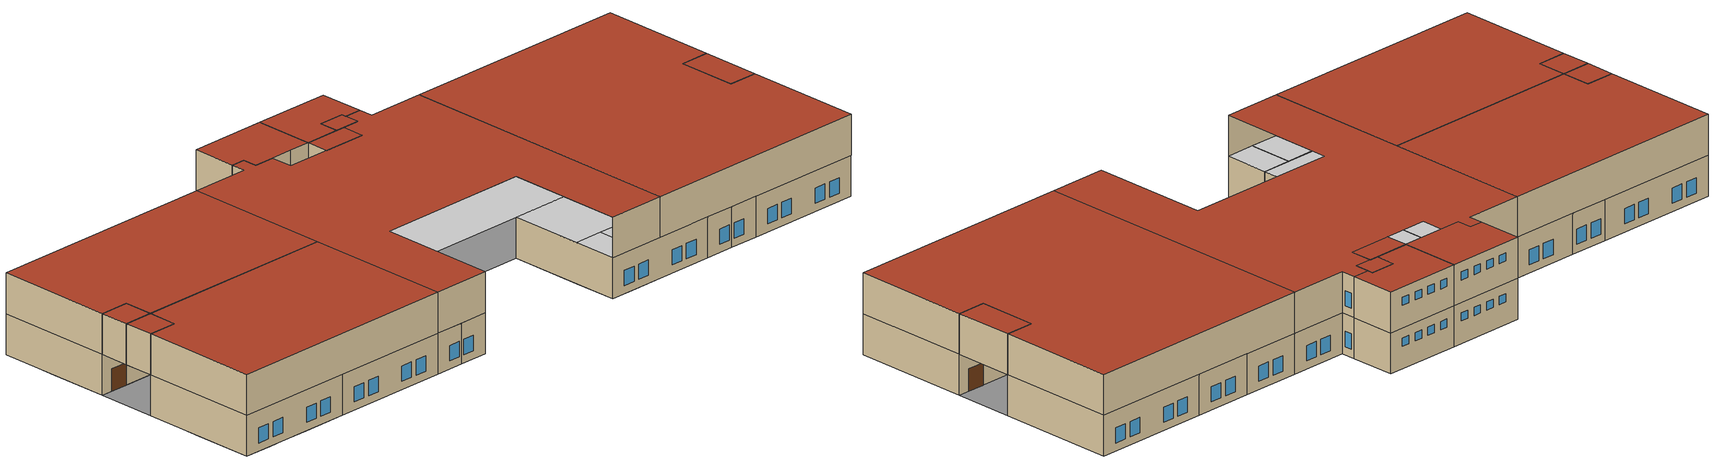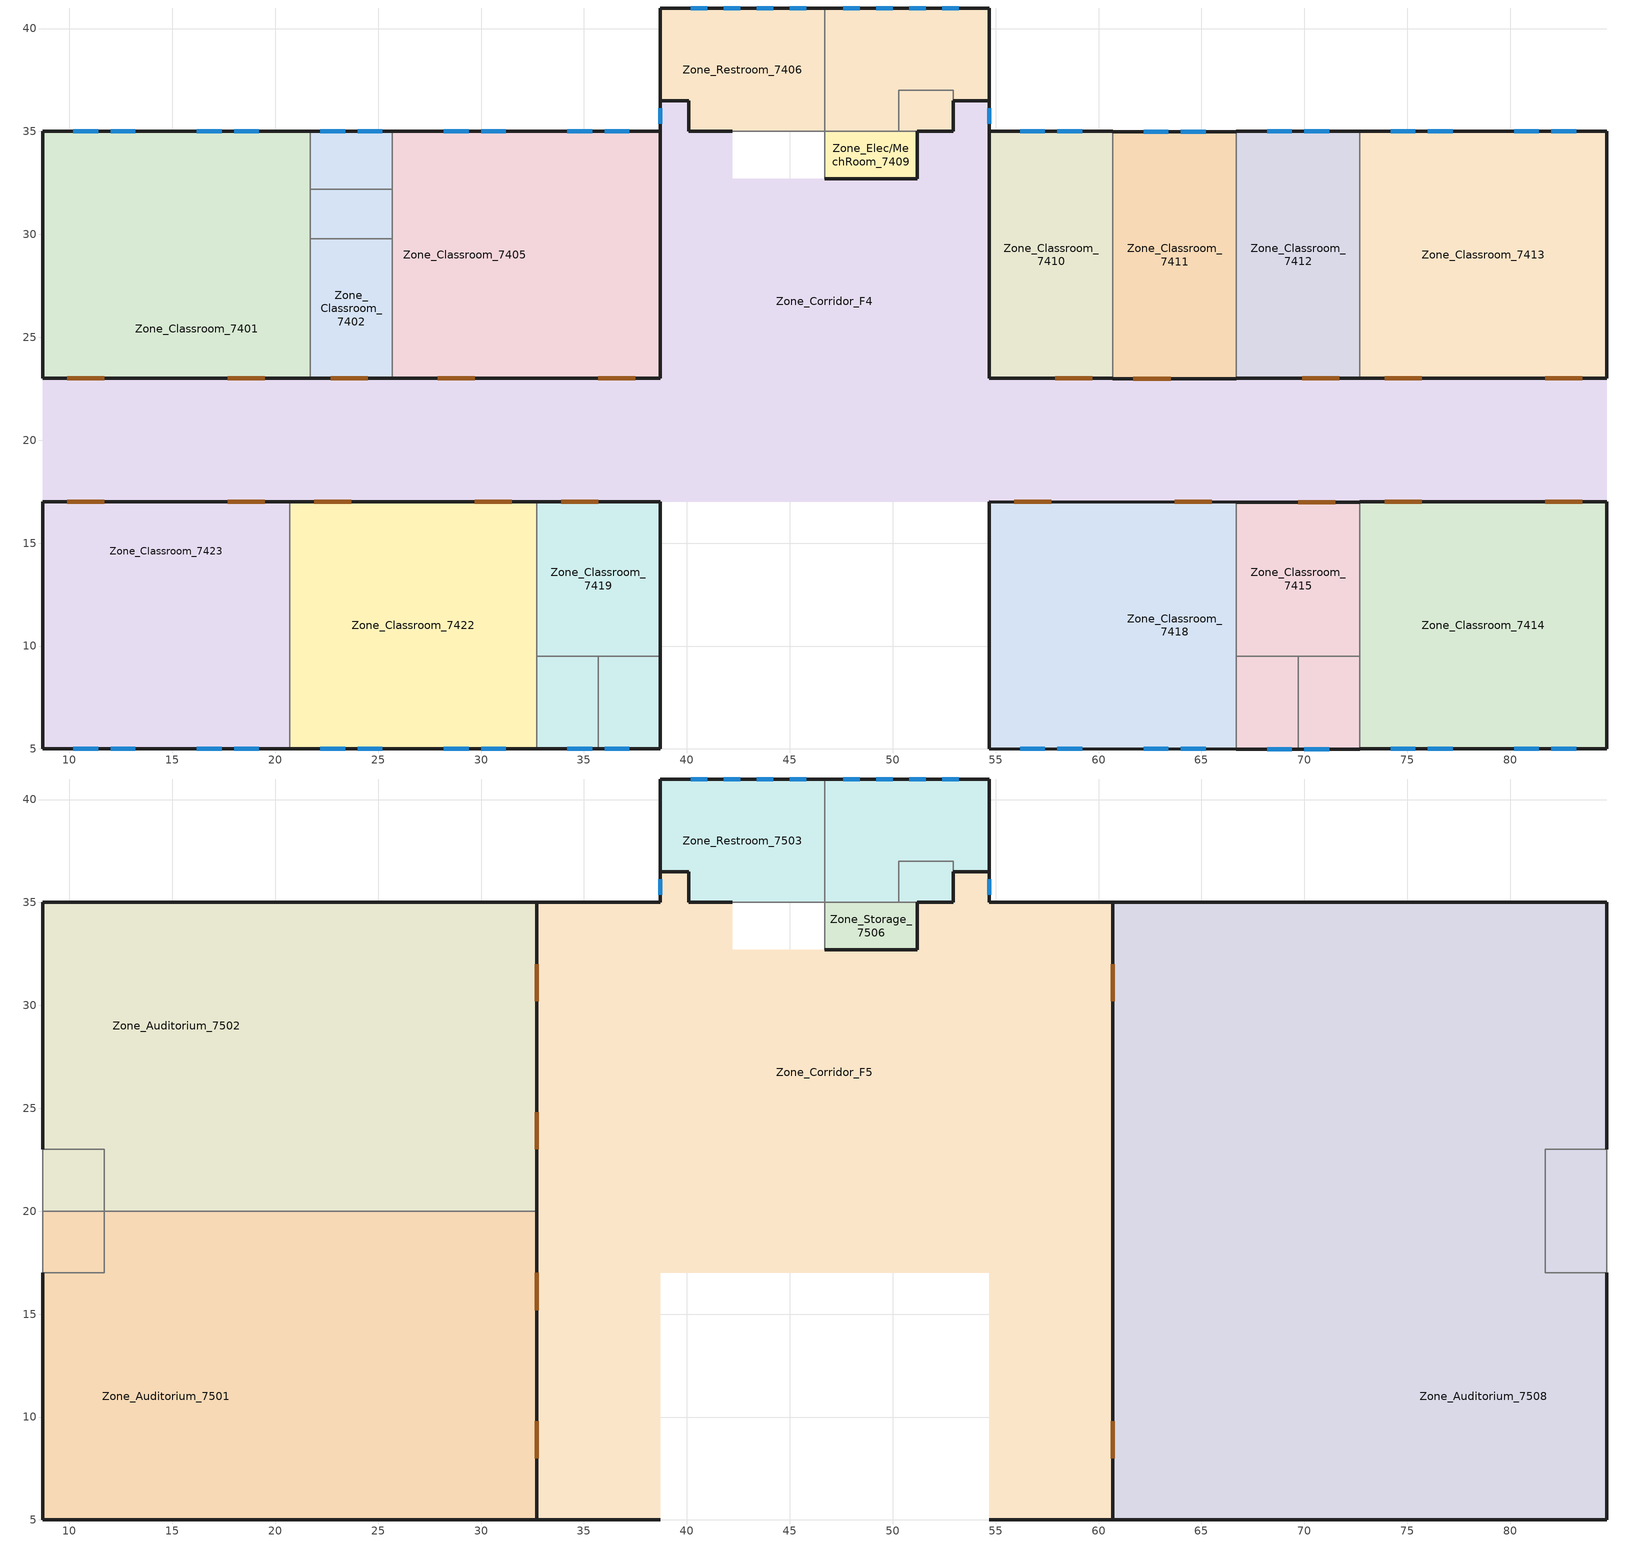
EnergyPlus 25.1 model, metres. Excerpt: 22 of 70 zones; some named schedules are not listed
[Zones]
Zone_Restroom_7406
 floor to Zone_Restroom_7304 (Interior Floor): 46.7,41 46.7,35 40.1,35 40.1,36.5 38.7,36.5 38.7,41 z12.8; 54.7,41 54.7,36.5 52.95,36.5 52.95,37 50.3,37 50.3,35 46.7,35 46.7,41 z12.8; 52.95,37 52.95,35 50.3,35 50.3,37 z12.8
 wall outside (ASHRAE 189.1-2009 ExtWall SteelFrame ClimateZone 1-3): 51.2,35 52.95,35 52.95,36.5 54.7,36.5 54.7,41 46.7,41 38.7,41 38.7,36.5 40.1,36.5 40.1,35 42.2,35 z12.8:16.8
 wall to Zone_Restroom_7406 (Interior Wall): 46.7,35 46.7,41 46.7,35 / 50.3,37 52.95,37 52.95,36.5 52.95,37 50.3,37 50.3,35 50.3,37 z12.8:16.8
 wall to Zone_Elevator_L (Interior Wall): 42.2,35 44.45,35 z12.8:16.8
 wall to Zone_Elevator_R (Interior Wall): 44.45,35 46.7,35 z12.8:16.8
 wall to Zone_Elec/MechRoom_7409 (Interior Wall): 46.7,35 50.3,35 51.2,35 z12.8:16.8
 window (ASHRAE 189.1-2009 ExtWindow ClimateZone 3): 45.8,41 45,41 / 44.2,41 43.4,41 / 42.6,41 41.8,41 / 41,41 40.2,41 / 48.4,41 47.6,41 / 50,41 49.2,41 / 51.6,41 50.8,41 / 53.2,41 52.4,41 z15:15.8
Zone_Classroom_7401
 floor to Zone_Office_7301 (Interior Floor): 11.7,35 11.7,32 8.7,32 8.7,35 z12.8; 20.7,35 20.7,32 17.7,32 17.7,35 z12.8; 17.7,35 17.7,26 20.7,26 20.7,23 11.7,23 11.7,35 13.2,35 13.2,26 16.2,26 16.2,35 z12.8; 11.7,32 11.7,29 8.7,29 8.7,32 z12.8; 11.7,29 11.7,26 8.7,26 8.7,29 z12.8; 11.7,26 11.7,23 8.7,23 8.7,26 z12.8; 20.7,29 20.7,26 17.7,26 17.7,29 z12.8; 20.7,32 20.7,29 17.7,29 17.7,32 z12.8; 13.2,29 16.2,29 16.2,26 13.2,26 z12.8; 16.2,35 16.2,32 13.2,32 13.2,35 z12.8; 13.2,32 16.2,32 16.2,29 13.2,29 z12.8
 floor to Zone_Classroom_7302 (Interior Floor): 21.7,35 21.7,23 20.7,23 20.7,35 z12.8
 wall outside (ASHRAE 189.1-2009 ExtWall SteelFrame ClimateZone 1-3): 21.7,35 8.7,35 8.7,23 21.7,23 z12.8:16.8
 wall to Zone_Classroom_7402 (Interior Wall): 21.7,23 21.7,29.8 21.7,32.2 21.7,35 z12.8:16.8
 window (ASHRAE 189.1-2009 ExtWindow ClimateZone 3): 19.2,35 18,35 / 11.4,35 10.2,35 / 13.2,35 12,35 / 17.4,35 16.2,35 z13.6:15.1
 door (Exterior Door): 9.9,23 11.7,23 / 17.7,23 19.5,23 z12.8:15
Zone_Classroom_7402
 floor to Zone_Classroom_7302 (Interior Floor): 25.7,29.8 25.7,23 21.7,23 21.7,29.8 z12.8; 25.7,32.2 25.7,29.8 21.7,29.8 21.7,32.2 z12.8; 25.7,35 25.7,32.2 21.7,32.2 21.7,35 z12.8
 wall outside (ASHRAE 189.1-2009 ExtWall SteelFrame ClimateZone 1-3): 21.7,23 25.7,23 / 25.7,35 21.7,35 z12.8:16.8
 wall to Zone_Classroom_7405 (Interior Wall): 25.7,23 25.7,29.8 25.7,32.2 25.7,35 z12.8:16.8
 wall to Zone_Classroom_7402 (Interior Wall): 25.7,29.8 21.7,29.8 25.7,29.8 / 25.7,32.2 21.7,32.2 25.7,32.2 z12.8:16.8
 window (ASHRAE 189.1-2009 ExtWindow ClimateZone 3): 25.2,35 24,35 / 23.4,35 22.2,35 z13.6:15.1
 door (Exterior Door): 22.7,23 24.5,23 z12.8:15
Zone_Classroom_7405
 floor to Zone_Classroom_7303 (Interior Floor): 38.7,35 38.7,23 32.7,23 32.7,35 z12.8
 floor to Zone_Classroom_7302 (Interior Floor): 32.7,35 32.7,23 25.7,23 25.7,35 z12.8
 wall outside (ASHRAE 189.1-2009 ExtWall SteelFrame ClimateZone 1-3): 25.7,23 38.7,23 38.7,29.8 38.7,32.2 38.7,35 25.7,35 z12.8:16.8
 window (ASHRAE 189.1-2009 ExtWindow ClimateZone 3): 29.4,35 28.2,35 / 31.2,35 30,35 / 35.4,35 34.2,35 / 37.2,35 36,35 z13.6:15.1
 door (Exterior Door): 27.9,23 29.7,23 / 35.7,23 37.5,23 z12.8:15
Zone_Classroom_7423
 floor to Zone_Office_7316 (Interior Floor): 11.7,5 11.7,17 17.7,17 17.7,5 16.2,5 16.2,14 13.2,14 13.2,5 z12.8; 17.7,14 17.7,17 20.7,17 20.7,14 z12.8; 8.7,14 8.7,17 11.7,17 11.7,14 z12.8; 8.7,8 8.7,11 11.7,11 11.7,8 z12.8; 8.7,5 8.7,8 11.7,8 11.7,5 z12.8; 8.7,11 8.7,14 11.7,14 11.7,11 z12.8; 17.7,8 17.7,11 20.7,11 20.7,8 z12.8; 17.7,11 17.7,14 20.7,14 20.7,11 z12.8; 17.7,5 17.7,8 20.7,8 20.7,5 z12.8; 13.2,11 13.2,14 16.2,14 16.2,11 z12.8; 13.2,5 13.2,8 16.2,8 16.2,5 z12.8; 13.2,8 13.2,11 16.2,11 16.2,8 z12.8
 wall outside (ASHRAE 189.1-2009 ExtWall SteelFrame ClimateZone 1-3): 20.7,17 8.7,17 8.7,5 20.7,5 z12.8:16.8
 wall to Zone_Classroom_7422 (Interior Wall): 20.7,5 20.7,17 z12.8:16.8
 window (ASHRAE 189.1-2009 ExtWindow ClimateZone 3): 10.2,5 11.4,5 / 12,5 13.2,5 / 18,5 19.2,5 / 16.2,5 17.4,5 z13.6:15.1
 door (Exterior Door): 11.7,17 9.9,17 / 19.5,17 17.7,17 z12.8:15
Zone_Classroom_7422
 floor to Zone_Classroom_7315 (Interior Floor): 20.7,5 20.7,17 32.7,17 32.7,5 z12.8
 wall outside (ASHRAE 189.1-2009 ExtWall SteelFrame ClimateZone 1-3): 20.7,5 32.7,5 / 32.7,17 20.7,17 z12.8:16.8
 wall to Zone_Classroom_7419 (Interior Wall): 32.7,5 32.7,9.5 32.7,17 z12.8:16.8
 window (ASHRAE 189.1-2009 ExtWindow ClimateZone 3): 22.2,5 23.4,5 / 24,5 25.2,5 / 30,5 31.2,5 / 28.2,5 29.4,5 z13.6:15.1
 door (Exterior Door): 23.7,17 21.9,17 / 31.5,17 29.7,17 z12.8:15
Zone_Classroom_7419
 floor to Zone_Classroom_7314 (Interior Floor): 38.7,17 38.7,9.5 32.7,9.5 32.7,17 z12.8; 38.7,9.5 38.7,5 35.7,5 35.7,9.5 z12.8; 35.7,9.5 35.7,5 32.7,5 32.7,9.5 z12.8
 wall outside (ASHRAE 189.1-2009 ExtWall SteelFrame ClimateZone 1-3): 32.7,5 35.7,5 38.7,5 38.7,9.5 38.7,17 32.7,17 z12.8:16.8
 wall to Zone_Classroom_7419 (Interior Wall): 35.7,9.5 38.7,9.5 35.7,9.5 35.7,5 35.7,9.5 32.7,9.5 35.7,9.5 z12.8:16.8
 window (ASHRAE 189.1-2009 ExtWindow ClimateZone 3): 36,5 37.2,5 / 34.2,5 35.4,5 z13.6:15.1
 door (Exterior Door): 35.7,17 33.9,17 z12.8:15
Zone_Classroom_7410
 floor to Zone_Classroom_7308 (Interior Floor): 60.7,35 60.7,23 54.7,23 54.7,35 z12.8
 wall outside (ASHRAE 189.1-2009 ExtWall SteelFrame ClimateZone 1-3): 60.7,35 54.7,35 54.7,23 60.7,23 z12.8:16.8
 wall to Zone_Classroom_7411 (Interior Wall): 60.7,23 60.7,35 z12.8:16.8
 window (ASHRAE 189.1-2009 ExtWindow ClimateZone 3): 59.2,35 58,35 / 57.4,35 56.2,35 z13.6:15.1
 door (Exterior Door): 57.9,23 59.7,23 z12.8:15
Zone_Classroom_7411
 floor to Zone_Classroom_7309 (Interior Floor): 66.7,35 66.7,23 60.7,23 60.7,35 z12.8
 wall outside (ASHRAE 189.1-2009 ExtWall SteelFrame ClimateZone 1-3): 66.7,35 60.7,35 / 60.7,23 66.7,23 z12.8:16.8
 wall to Zone_Classroom_7412 (Interior Wall): 66.7,23 66.7,35 z12.8:16.8
 window (ASHRAE 189.1-2009 ExtWindow ClimateZone 3): 63.4,35 62.2,35 / 65.2,35 64,35 z13.6:15.1
 door (Exterior Door): 61.7,23 63.5,23 z12.8:15
Zone_Classroom_7412
 floor to Zone_Classroom_7309 (Interior Floor): 72.7,35 72.7,23 66.7,23 66.7,35 z12.8
 wall outside (ASHRAE 189.1-2009 ExtWall SteelFrame ClimateZone 1-3): 72.7,35 66.7,35 / 66.7,23 72.7,23 z12.8:16.8
 wall to Zone_Classroom_7413 (Interior Wall): 72.7,23 72.7,35 z12.8:16.8
 window (ASHRAE 189.1-2009 ExtWindow ClimateZone 3): 71.2,35 70,35 / 69.4,35 68.2,35 z13.6:15.1
 door (Exterior Door): 69.9,23 71.7,23 z12.8:15
Zone_Classroom_7413
 floor to Zone_Classroom_7310 (Interior Floor): 84.7,35 84.7,23 72.7,23 72.7,35 z12.8
 wall outside (ASHRAE 189.1-2009 ExtWall SteelFrame ClimateZone 1-3): 72.7,23 84.7,23 84.7,35 72.7,35 z12.8:16.8
 window (ASHRAE 189.1-2009 ExtWindow ClimateZone 3): 83.2,35 82,35 / 75.4,35 74.2,35 / 81.4,35 80.2,35 / 77.2,35 76,35 z13.6:15.1
 door (Exterior Door): 81.7,23 83.5,23 / 73.9,23 75.7,23 z12.8:15
Zone_Classroom_7414
 floor to Zone_Classroom_7311 (Interior Floor): 72.7,5 72.7,17 84.7,17 84.7,5 z12.8
 wall outside (ASHRAE 189.1-2009 ExtWall SteelFrame ClimateZone 1-3): 72.7,5 84.7,5 84.7,17 72.7,17 z12.8:16.8
 wall to Zone_Classroom_7415 (Interior Wall): 72.7,17 72.7,9.5 72.7,5 z12.8:16.8
 window (ASHRAE 189.1-2009 ExtWindow ClimateZone 3): 74.2,5 75.4,5 / 82,5 83.2,5 / 76,5 77.2,5 / 80.2,5 81.4,5 z13.6:15.1
 door (Exterior Door): 83.5,17 81.7,17 / 75.7,17 73.9,17 z12.8:15
Zone_Classroom_7418
 floor to Zone_Classroom_7312 (Interior Floor): 60.7,5 60.7,17 66.7,17 66.7,5 z12.8
 floor to Zone_Classroom_7313 (Interior Floor): 54.7,5 54.7,9.5 57.7,9.5 57.7,5 z12.8; 54.7,9.5 54.7,17 60.7,17 60.7,9.5 z12.8; 57.7,5 57.7,9.5 60.7,9.5 60.7,5 z12.8
 wall outside (ASHRAE 189.1-2009 ExtWall SteelFrame ClimateZone 1-3): 66.7,17 54.7,17 54.7,5 66.7,5 z12.8:16.8
 wall to Zone_Classroom_7415 (Interior Wall): 66.7,5 66.7,9.5 66.7,17 z12.8:16.8
 window (ASHRAE 189.1-2009 ExtWindow ClimateZone 3): 56.2,5 57.4,5 / 64,5 65.2,5 / 62.2,5 63.4,5 / 58,5 59.2,5 z13.6:15.1
 door (Exterior Door): 65.5,17 63.7,17 / 57.7,17 55.9,17 z12.8:15
Zone_Classroom_7415
 floor to Zone_Classroom_7312 (Interior Floor): 72.7,17 72.7,9.5 66.7,9.5 66.7,17 z12.8; 72.7,9.5 72.7,5 69.7,5 69.7,9.5 z12.8; 69.7,9.5 69.7,5 66.7,5 66.7,9.5 z12.8
 wall outside (ASHRAE 189.1-2009 ExtWall SteelFrame ClimateZone 1-3): 72.7,17 66.7,17 / 66.7,5 69.7,5 72.7,5 z12.8:16.8
 wall to Zone_Classroom_7415 (Interior Wall): 66.7,9.5 69.7,9.5 72.7,9.5 69.7,9.5 69.7,5 69.7,9.5 66.7,9.5 z12.8:16.8
 window (ASHRAE 189.1-2009 ExtWindow ClimateZone 3): 70,5 71.2,5 / 68.2,5 69.4,5 z13.6:15.1
 door (Exterior Door): 71.5,17 69.7,17 z12.8:15
Zone_Corridor_F4
 floor to Zone_Corridor_F3 (Interior Floor): 54.7,36.5 54.7,23 84.7,23 84.7,17 8.7,17 8.7,23 38.7,23 38.7,36.5 40.1,36.5 40.1,35 42.2,35 42.2,32.7 51.2,32.7 51.2,35 52.95,35 52.95,36.5 z12.8
 wall outside (ASHRAE 189.1-2009 ExtWall SteelFrame ClimateZone 1-3): 38.7,36.5 38.7,35 / 54.7,35 54.7,36.5 z12.8:16.8
 window (ASHRAE 189.1-2009 ExtWindow ClimateZone 3): 38.7,36.12 38.7,35.38 / 54.7,35.38 54.7,36.12 z13.6:15.1
Zone_Elec/MechRoom_7409
 floor to Zone_Elec/MechRoom_7307 (Interior Floor): 51.2,35 51.2,32.7 46.7,32.7 46.7,35 z12.8
 wall outside (ASHRAE 189.1-2009 ExtWall SteelFrame ClimateZone 1-3): 46.7,32.7 51.2,32.7 51.2,35 z12.8:16.8
 wall to Zone_Elevator_R (Interior Wall): 46.7,35 46.7,32.7 z12.8:16.8
Zone_Restroom_7503
 floor to Zone_Restroom_7406 (Interior Floor): 46.7,41 46.7,35 40.1,35 40.1,36.5 38.7,36.5 38.7,41 z16.8; 54.7,41 54.7,36.5 52.95,36.5 52.95,37 50.3,37 50.3,35 46.7,35 46.7,41 z16.8; 52.95,37 52.95,35 50.3,35 50.3,37 z16.8
 wall outside (ASHRAE 189.1-2009 ExtWall SteelFrame ClimateZone 1-3): 51.2,35 52.95,35 52.95,36.5 54.7,36.5 54.7,41 46.7,41 38.7,41 38.7,36.5 40.1,36.5 40.1,35 42.2,35 z16.8:20.8
 wall to Zone_Restroom_7503 (Interior Wall): 46.7,35 46.7,41 46.7,35 / 50.3,37 52.95,37 52.95,36.5 52.95,37 50.3,37 50.3,35 50.3,37 z16.8:20.8
 wall to Zone_Elevator_L (Interior Wall): 42.2,35 44.45,35 z16.8:20.8
 wall to Zone_Elevator_R (Interior Wall): 44.45,35 46.7,35 z16.8:20.8
 wall to Zone_Storage_7506 (Interior Wall): 46.7,35 50.3,35 51.2,35 z16.8:20.8
 window (ASHRAE 189.1-2009 ExtWindow ClimateZone 3): 45.8,41 45,41 / 44.2,41 43.4,41 / 42.6,41 41.8,41 / 41,41 40.2,41 / 48.4,41 47.6,41 / 50,41 49.2,41 / 51.6,41 50.8,41 / 53.2,41 52.4,41 z19:19.8
 roof outside (ASHRAE 189.1-2009 ExtRoof IEAD ClimateZone 2-5): 46.7,35 46.7,41 38.7,41 38.7,36.5 40.1,36.5 40.1,35 z20.8; 50.3,35 50.3,37 52.95,37 52.95,36.5 54.7,36.5 54.7,41 46.7,41 46.7,35 z20.8; 52.95,35 52.95,37 50.3,37 50.3,35 z20.8
Zone_Auditorium_7502
 floor to Zone_Classroom_7402 (Interior Floor): 25.7,32.2 25.7,29.8 21.7,29.8 21.7,32.2 z16.8; 25.7,35 25.7,32.2 21.7,32.2 21.7,35 z16.8; 25.7,29.8 25.7,23 21.7,23 21.7,29.8 z16.8
 floor to Zone_Corridor_F4 (Interior Floor): 32.7,23 32.7,20 11.7,20 11.7,23 z16.8; 11.7,23 11.7,20 8.7,20 8.7,23 z16.8
 floor to Zone_Classroom_7401 (Interior Floor): 21.7,35 21.7,23 8.7,23 8.7,35 z16.8
 floor to Zone_Classroom_7405 (Interior Floor): 32.7,35 32.7,23 25.7,23 25.7,35 z16.8
 wall outside (ASHRAE 189.1-2009 ExtWall SteelFrame ClimateZone 1-3): 32.7,20 32.7,35 8.7,35 8.7,23 z16.8:20.8
 wall to Zone_Auditorium_7501 (Interior Wall): 8.7,20 11.7,20 32.7,20 z16.8:20.8
 wall to Zone_Auditorium_7502 (Interior Wall): 11.7,23 11.7,20 11.7,23 8.7,23 11.7,23 z16.8:20.8
 wall to Zone_Fire-escape_L (Interior Wall): 8.7,23 8.7,20 z16.8:20.8
 door (Exterior Door): 32.7,23 32.7,24.8 / 32.7,30.2 32.7,32 z16.8:19
 roof outside (ASHRAE 189.1-2009 ExtRoof IEAD ClimateZone 2-5): 32.7,20 32.7,35 8.7,35 8.7,23 11.7,23 11.7,20 z20.8; 11.7,20 11.7,23 8.7,23 8.7,20 z20.8
Zone_Auditorium_7501
 floor to Zone_Corridor_F4 (Interior Floor): 32.7,20 32.7,17 11.7,17 11.7,20 z16.8; 11.7,20 11.7,17 8.7,17 8.7,20 z16.8
 floor to Zone_Classroom_7423 (Interior Floor): 20.7,17 20.7,5 8.7,5 8.7,17 z16.8
 floor to Zone_Classroom_7422 (Interior Floor): 20.7,17 32.7,17 32.7,5 20.7,5 z16.8
 wall outside (ASHRAE 189.1-2009 ExtWall SteelFrame ClimateZone 1-3): 8.7,17 8.7,5 32.7,5 32.7,20 z16.8:20.8
 wall to Zone_Auditorium_7501 (Interior Wall): 11.7,17 8.7,17 11.7,17 11.7,20 11.7,17 z16.8:20.8
 wall to Zone_Fire-escape_L (Interior Wall): 8.7,20 8.7,17 z16.8:20.8
 door (Exterior Door): 32.7,8 32.7,9.8 / 32.7,15.2 32.7,17 z16.8:19
 roof outside (ASHRAE 189.1-2009 ExtRoof IEAD ClimateZone 2-5): 32.7,5 32.7,20 11.7,20 11.7,17 8.7,17 8.7,5 z20.8; 11.7,17 11.7,20 8.7,20 8.7,17 z20.8
Zone_Auditorium_7508
 floor to Zone_Corridor_F4 (Interior Floor): 84.7,23 84.7,17 81.7,17 81.7,23 z16.8; 60.7,23 81.7,23 81.7,17 60.7,17 z16.8
 floor to Zone_Classroom_7413 (Interior Floor): 84.7,35 84.7,23 72.7,23 72.7,35 z16.8
 floor to Zone_Classroom_7411 (Interior Floor): 66.7,35 66.7,23 60.7,23 60.7,35 z16.8
 floor to Zone_Classroom_7412 (Interior Floor): 72.7,35 72.7,23 66.7,23 66.7,35 z16.8
 floor to Zone_Classroom_7415 (Interior Floor): 72.7,17 72.7,9.5 66.7,9.5 66.7,17 z16.8; 69.7,9.5 69.7,5 66.7,5 66.7,9.5 z16.8; 72.7,9.5 72.7,5 69.7,5 69.7,9.5 z16.8
 floor to Zone_Classroom_7414 (Interior Floor): 72.7,17 84.7,17 84.7,5 72.7,5 z16.8
 floor to Zone_Classroom_7418 (Interior Floor): 60.7,17 66.7,17 66.7,5 60.7,5 z16.8
 wall outside (ASHRAE 189.1-2009 ExtWall SteelFrame ClimateZone 1-3): 84.7,23 84.7,35 60.7,35 60.7,5 84.7,5 84.7,17 z16.8:20.8
 wall to Zone_Fire-escape_R (Interior Wall): 84.7,17 84.7,23 z16.8:20.8
 wall to Zone_Auditorium_7508 (Interior Wall): 81.7,17 84.7,17 81.7,17 81.7,23 81.7,17 / 84.7,23 81.7,23 84.7,23 z16.8:20.8
 door (Exterior Door): 60.7,32 60.7,30.2 / 60.7,9.8 60.7,8 z16.8:19
 roof outside (ASHRAE 189.1-2009 ExtRoof IEAD ClimateZone 2-5): 84.7,17 84.7,23 81.7,23 81.7,17 z20.8; 84.7,5 84.7,17 81.7,17 81.7,23 84.7,23 84.7,35 60.7,35 60.7,5 z20.8
Zone_Corridor_F5
 floor to Zone_Corridor_F4 (Interior Floor): 54.7,36.5 54.7,23 60.7,23 60.7,17 32.7,17 32.7,23 38.7,23 38.7,36.5 40.1,36.5 40.1,35 42.2,35 42.2,32.7 51.2,32.7 51.2,35 52.95,35 52.95,36.5 z16.8
 floor to Zone_Classroom_7405 (Interior Floor): 38.7,35 38.7,23 32.7,23 32.7,35 z16.8
 floor to Zone_Classroom_7419 (Interior Floor): 35.7,9.5 35.7,5 32.7,5 32.7,9.5 z16.8; 38.7,9.5 38.7,5 35.7,5 35.7,9.5 z16.8; 38.7,17 38.7,9.5 32.7,9.5 32.7,17 z16.8
 floor to Zone_Classroom_7418 (Interior Floor): 60.7,9.5 60.7,5 57.7,5 57.7,9.5 z16.8; 57.7,9.5 57.7,5 54.7,5 54.7,9.5 z16.8; 60.7,17 60.7,9.5 54.7,9.5 54.7,17 z16.8
 floor to Zone_Classroom_7410 (Interior Floor): 60.7,35 60.7,23 54.7,23 54.7,35 z16.8
 wall outside (ASHRAE 189.1-2009 ExtWall SteelFrame ClimateZone 1-3): 54.7,5 60.7,5 / 32.7,5 38.7,5 / 38.7,36.5 38.7,35 32.7,35 / 60.7,35 54.7,35 54.7,36.5 z16.8:20.8
 window (ASHRAE 189.1-2009 ExtWindow ClimateZone 3): 38.7,36.13 38.7,35.38 / 54.7,35.37 54.7,36.13 z17.6:19.1
 roof outside (ASHRAE 189.1-2009 ExtRoof IEAD ClimateZone 2-5): 60.7,5 60.7,35 54.7,35 54.7,36.5 52.95,36.5 52.95,35 51.2,35 51.2,32.7 42.2,32.7 42.2,35 40.1,35 40.1,36.5 38.7,36.5 38.7,35 32.7,35 32.7,5 38.7,5 38.7,17 54.7,17 54.7,5 z20.8
Zone_Storage_7506
 floor to Zone_Elec/MechRoom_7409 (Interior Floor): 51.2,35 51.2,32.7 46.7,32.7 46.7,35 z16.8
 wall outside (ASHRAE 189.1-2009 ExtWall SteelFrame ClimateZone 1-3): 46.7,32.7 51.2,32.7 51.2,35 z16.8:20.8
 wall to Zone_Elevator_R (Interior Wall): 46.7,35 46.7,32.7 z16.8:20.8
 roof outside (ASHRAE 189.1-2009 ExtRoof IEAD ClimateZone 2-5): 51.2,32.7 51.2,35 46.7,35 46.7,32.7 z20.8
[Building]
Building 1
[Site:Location]
Lampang.Agromet: Latitude=18.325; Longitude=99.3014; Time Zone=7; Elevation=319; Keep Site Location Information=No
[Site:GroundTemperature:BuildingSurface]
30, 30, 30, 30, 30, 30, 30, 30, 30, 30, 30, 30
[Material] Thermal Absorptance=0.9
Name | Roughness | Thickness | Conductivity | Density | Specific Heat | Solar Absorptance | Visible Absorptance
1/2IN Gypsum | Smooth | 0.0127 | 0.16 | 784.9 | 830 | 0.4 | 0.4
F08 Metal surface | Smooth | 0.0008 | 45.28 | 7824 | 500 | 0.7 | 0.7
F16 Acoustic tile | MediumSmooth | 0.0191 | 0.06 | 368 | 590 | 0.3 | 0.3
G01a 19mm gypsum board | MediumSmooth | 0.019 | 0.16 | 800 | 1090 | 0.4 | 0.4
I01 25mm insulation board | MediumRough | 0.0254 | 0.03 | 43 | 1210 | 0.6 | 0.6
M11 100mm lightweight concrete | MediumRough | 0.1016 | 0.53 | 1280 | 840 | 0.5 | 0.5
Metal Decking | MediumSmooth | 0.0015 | 45.006 | 7680 | 418.4 | 0.6 | 0.6
Roof Insulation [21] | MediumRough | 0.2105 | 0.049 | 265 | 836.8 | 0.7 | 0.7
Roof Membrane | VeryRough | 0.0095 | 0.16 | 1121.29 | 1460 | 0.7 | 0.7
Wall Insulation [33] | MediumRough | 0.0781 | 0.045 | 265 | 836.8 | 0.7 | 0.7
[Material:NoMass]
MAT-SHEATH: Roughness=Smooth; Thermal Resistance=0.1; Thermal Absorptance=0.9; Solar Absorptance=0.7; Visible Absorptance=0.7
[Material:AirGap]
Name | Thermal Resistance
F04 Wall air space resistance | 0.15
F05 Ceiling air space resistance | 0.18
[WindowMaterial:Glazing]
Theoretical Glass [202]: Optical Data Type=SpectralAverage; Thickness=0.003; Solar Transmittance at Normal Incidence=0.2325; Front Side Solar Reflectance at Normal Incidence=0.7175; Back Side Solar Reflectance at Normal Incidence=0; Visible Transmittance at Normal Incidence=0.3192; Front Side Visible Reflectance at Normal Incidence=0.6308; Back Side Visible Reflectance at Normal Incidence=0; Infrared Transmittance at Normal Incidence=0; Front Side Infrared Hemispherical Emissivity=0.9; Back Side Infrared Hemispherical Emissivity=0.9; Conductivity=0.0192; Dirt Correction Factor for Solar and Visible Transmittance=1; Solar Diffusing=No
[Construction]
ASHRAE 189.1-2009 ExtRoof IEAD ClimateZone 2-5: Roof Membrane, Roof Insulation [21], Metal Decking
ASHRAE 189.1-2009 ExtWall SteelFrame ClimateZone 1-3: MAT-SHEATH, Wall Insulation [33], 1/2IN Gypsum
ASHRAE 189.1-2009 ExtWindow ClimateZone 3: Theoretical Glass [202]
Exterior Door: F08 Metal surface, I01 25mm insulation board
Interior Floor: F16 Acoustic tile, F05 Ceiling air space resistance, M11 100mm lightweight concrete
Interior Wall: G01a 19mm gypsum board, F04 Wall air space resistance, G01a 19mm gypsum board
[Space] Ceiling Height=4
Name | Zone | Volume | Floor Area | Space Type
7503 | Zone_Restroom_7503 | 183.6 | 45.9 | 189.1-2009 - SecSchl - Restroom - CZ1-3
7504 | Zone_Restroom_7503 | 160.3 | 40.075 | 189.1-2009 - SecSchl - Restroom - CZ1-3
7505 | Zone_Restroom_7503 | 21.2 | 5.3 | 189.1-2009 - Office - Elec/MechRoom - CZ1-3
7406 | Zone_Restroom_7406 | 183.6 | 45.9 | 189.1-2009 - SecSchl - Restroom - CZ1-3
7407 | Zone_Restroom_7406 | 160.3 | 40.075 | 189.1-2009 - SecSchl - Restroom - CZ1-3
7408 | Zone_Restroom_7406 | 21.2 | 5.3 | 189.1-2009 - SecSchl - Restroom - CZ1-3
7401 | Zone_Classroom_7401 | 624 | 156 | 189.1-2009 - SecSchl - Classroom - CZ1-3
7402 | Zone_Classroom_7402 | 108.728 | 27.182 | 189.1-2009 - SecSchl - Classroom - CZ1-3
7403 | Zone_Classroom_7402 | 38.472 | 9.618 | 189.1-2009 - SecSchl - Classroom - CZ1-3
7404 | Zone_Classroom_7402 | 44.8 | 11.2 | 189.1-2009 - SecSchl - Classroom - CZ1-3
7405 | Zone_Classroom_7405 | 624 | 156 | 189.1-2009 - SecSchl - Classroom - CZ1-3
7423 | Zone_Classroom_7423 | 576 | 144 | 189.1-2009 - SecSchl - Classroom - CZ1-3
7422 | Zone_Classroom_7422 | 576 | 156 | 189.1-2009 - SecSchl - Classroom - CZ1-3
7419 | Zone_Classroom_7419 | 180 | 45 | 189.1-2009 - SecSchl - Classroom - CZ1-3
7420; 7421 | Zone_Classroom_7419 | 54 | 13.5 | 189.1-2009 - SecSchl - Classroom - CZ1-3
7410 | Zone_Classroom_7410 | 288 | 72 | 189.1-2009 - SecSchl - Classroom - CZ1-3
7411 | Zone_Classroom_7411 | 288 | 72 | 189.1-2009 - SecSchl - Classroom - CZ1-3
7412 | Zone_Classroom_7412 | 288 | 72 | 189.1-2009 - SecSchl - Classroom - CZ1-3
7413 | Zone_Classroom_7413 | 576 | 144 | 189.1-2009 - SecSchl - Classroom - CZ1-3
7414 | Zone_Classroom_7414 | 576 | 144 | 189.1-2009 - SecSchl - Classroom - CZ1-3
7418 | Zone_Classroom_7418 | 576 | 144 | 189.1-2009 - SecSchl - Classroom - CZ1-3
7415 | Zone_Classroom_7415 | 1800 | 450 | 189.1-2009 - SecSchl - Classroom - CZ1-3
7416; 7417 | Zone_Classroom_7415 | 54 | 13.5 | 189.1-2009 - SecSchl - Classroom - CZ1-3
F3_Corridor 1 | Zone_Corridor_F4 | 2530.2 | 632.55 | 189.1-2009 - SecSchl - Corridor - CZ1-3
7502 | Zone_Auditorium_7502 | 1404 | 351 | 189.1-2009 - SecSchl - Auditorium - CZ1-3
7502_Control-room | Zone_Auditorium_7502 | 36 | 9 | 189.1-2009 - SecSchl - Auditorium - CZ1-3
7501 | Zone_Auditorium_7501 | 1404 | 351 | 189.1-2009 - SecSchl - Auditorium - CZ1-3
7501_Control-room | Zone_Auditorium_7501 | 36 | 9 | 189.1-2009 - SecSchl - Auditorium - CZ1-3
75010_Control-room | Zone_Auditorium_7508 | 72 | 18 | 189.1-2009 - SecSchl - Auditorium - CZ1-3
7508 | Zone_Auditorium_7508 | 2808 | 702 | 189.1-2009 - SecSchl - Auditorium - CZ1-3
F5_Corridor | Zone_Corridor_F5 | 2146.2 | 536.55 | 189.1-2009 - SecSchl - Corridor - CZ1-3
7409 | Zone_Elec/MechRoom_7409 | 41.4 | 10.35 | 189.1-2009 - Office - Elec/MechRoom - CZ1-3
7506 | Zone_Storage_7506 | 41.4 | 10.35 | 189.1-2009 - Office - Storage - CZ1-3
[SpaceList]
189.1-2009 - SecSchl - Restroom - CZ1-3: 7116, 7306, 7208, 7207, 7106, 7107, 7112, 7115, 7114, 7504, 7503, 7206, 7406, 7408, 7304, 7305, 7407
189.1-2009 - Office - Elec/MechRoom - CZ1-3: 7122, 7123, 7124, 7125, 7113, 7209, 7505, 7409, 7307
189.1-2009 - SecSchl - Corridor - CZ1-3: F1_Corridor, 7101, F1_Behide-7118-7121, F2_Corridor, F3_Corridor, F3_Corridor 1, F5_Corridor
189.1-2009 - SecSchl - Auditorium - CZ1-3: 7102, 7104, 7103, 7501, 7508, 7501_Control-room, 75010_Control-room, 7502_Control-room, 7502
189.1-2009 - Office - Storage - CZ1-3: 7104_Pantry, 7506
189.1-2009 - SecSchl - Classroom - CZ1-3: 7403, 7315, 7413, 7410, 7201, 7302, 7421, 7420, 7417, 7419, 7401, 7402, 7404, 7308, 7423, 7210, 7202, 7203, 7204, 7205, 7303, 7314, 7313, 7309, 7312, 7310, 7311, 7422, 7411, 7415, 7416, 7405, 7414, 7418, 7412
[Zone] Multiplier=1; Part of Total Floor Area=Yes
Zone_Restroom_7503; Zone_Restroom_7406; Zone_Classroom_7401; Zone_Classroom_7402; Zone_Classroom_7405; Zone_Classroom_7423; Zone_Classroom_7422; Zone_Classroom_7419; Zone_Classroom_7410; Zone_Classroom_7411; Zone_Classroom_7412; Zone_Classroom_7413; Zone_Classroom_7414; Zone_Classroom_7418; Zone_Classroom_7415; Zone_Corridor_F4; Zone_Auditorium_7502; Zone_Auditorium_7501; Zone_Auditorium_7508; Zone_Corridor_F5; Zone_Elec/MechRoom_7409; Zone_Storage_7506
[PEOPLE] Number of People Schedule=SecondarySchool Bldg Occ; Number of People Calculation Method=People/Area; People per Floor Area=0.5; Fraction Radiant=0.3; Activity Level Schedule=SecondarySchool Activity; Carbon Dioxide Generation Rate=3.82e-08; Enable ASHRAE 55 Comfort Warnings=No; Mean Radiant Temperature Calculation Type=EnclosureAveraged; Clothing Insulation Calculation Method=ClothingInsulationSchedule; Cold Stress Temperature Threshold=15.56; Heat Stress Temperature Threshold=30
Name | Zone or ZoneList or Space or SpaceList
People_Zone_Restroom_7503 | Zone_Restroom_7503
People_Zone_Restroom_7406 | Zone_Restroom_7406
People_Zone_Classroom_7401 | Zone_Classroom_7401
People_Zone_Classroom_7402 | Zone_Classroom_7402
People_Zone_Classroom_7405 | Zone_Classroom_7405
People_Zone_Classroom_7423 | Zone_Classroom_7423
People_Zone_Classroom_7422 | Zone_Classroom_7422
People_Zone_Classroom_7419 | Zone_Classroom_7419
People_Zone_Classroom_7410 | Zone_Classroom_7410
People_Zone_Classroom_7411 | Zone_Classroom_7411
People_Zone_Classroom_7412 | Zone_Classroom_7412
People_Zone_Classroom_7413 | Zone_Classroom_7413
People_Zone_Classroom_7414 | Zone_Classroom_7414
People_Zone_Classroom_7418 | Zone_Classroom_7418
People_Zone_Classroom_7415 | Zone_Classroom_7415
People_Zone_Corridor_F4 | Zone_Corridor_F4
People_Zone_Auditorium_7502 | Zone_Auditorium_7502
People_Zone_Auditorium_7501 | Zone_Auditorium_7501
People_Zone_Auditorium_7508 | Zone_Auditorium_7508
People_Zone_Corridor_F5 | Zone_Corridor_F5
People_Zone_Elec/MechRoom_7409 | Zone_Elec/MechRoom_7409
People_Zone_Storage_7506 | Zone_Storage_7506
[Lights] Design Level Calculation Method=Watts/Area
Name | Zone or ZoneList or Space or SpaceList | Schedule | Watts per Floor Area | Fraction Replaceable | EndUse Subcategory
189.1-2009 - SecSchl - Restroom - CZ1-3 Lights | 189.1-2009 - SecSchl - Restroom - CZ1-3 | SecondarySchool Bldg Light | 8.71877 | 1 | General
189.1-2009 - Office - Elec/MechRoom - CZ1-3 Lights | 189.1-2009 - Office - Elec/MechRoom - CZ1-3 | Office Bldg Light | 14.5313
189.1-2009 - SecSchl - Corridor - CZ1-3 Lights | 189.1-2009 - SecSchl - Corridor - CZ1-3 | SecondarySchool Bldg Light | 4.84376 | 1 | General
189.1-2009 - SecSchl - Auditorium - CZ1-3 Lights | 189.1-2009 - SecSchl - Auditorium - CZ1-3 | SecondarySchool Bldg Light | 8.71877 | 1 | General
189.1-2009 - Office - Storage - CZ1-3 Lights | 189.1-2009 - Office - Storage - CZ1-3 | Office Bldg Light | 7.75002
189.1-2009 - SecSchl - Classroom - CZ1-3 Lights | 189.1-2009 - SecSchl - Classroom - CZ1-3 | SecondarySchool Bldg Light | 13.5625 | 1 | General
[ElectricEquipment] Design Level Calculation Method=Watts/Area
Name | Zone or ZoneList or Space or SpaceList | Schedule | Watts per Floor Area | EndUse Subcategory
189.1-2009 - SecSchl - Restroom - CZ1-3 Electric Equipment | 189.1-2009 - SecSchl - Restroom - CZ1-3 | SecondarySchool Bldg Equip | 2.90626 | General
189.1-2009 - Office - Elec/MechRoom - CZ1-3 Electric Equipment | 189.1-2009 - Office - Elec/MechRoom - CZ1-3 | Office Bldg Equip | 2.90626
189.1-2009 - SecSchl - Corridor - CZ1-3 Electric Equipment | 189.1-2009 - SecSchl - Corridor - CZ1-3 | SecondarySchool Bldg Equip | 2.90626 | General
189.1-2009 - SecSchl - Auditorium - CZ1-3 Electric Equipment | 189.1-2009 - SecSchl - Auditorium - CZ1-3 | SecondarySchool Bldg Equip | 3.65973 | General
189.1-2009 - SecSchl - Classroom - CZ1-3 Electric Equipment | 189.1-2009 - SecSchl - Classroom - CZ1-3 | SecondarySchool Bldg Equip | 7.31946 | General
[ZoneInfiltration:DesignFlowRate] Design Flow Rate Calculation Method=Flow/ExteriorArea; Flow Rate per Exterior Surface Area=0.00030226; Density Basis=Outdoor
Name | Zone or ZoneList or Space or SpaceList | Schedule
189.1-2009 - SecSchl - Restroom - CZ1-3 Infiltration | 189.1-2009 - SecSchl - Restroom - CZ1-3 | SecondarySchool Infil
189.1-2009 - Office - Elec/MechRoom - CZ1-3 Infiltration | 189.1-2009 - Office - Elec/MechRoom - CZ1-3 | Office Infil Quarter On
189.1-2009 - SecSchl - Corridor - CZ1-3 Infiltration | 189.1-2009 - SecSchl - Corridor - CZ1-3 | SecondarySchool Infil
189.1-2009 - SecSchl - Auditorium - CZ1-3 Infiltration | 189.1-2009 - SecSchl - Auditorium - CZ1-3 | SecondarySchool Infil
189.1-2009 - Office - Storage - CZ1-3 Infiltration | 189.1-2009 - Office - Storage - CZ1-3 | Office Infil Quarter On
189.1-2009 - SecSchl - Classroom - CZ1-3 Infiltration | 189.1-2009 - SecSchl - Classroom - CZ1-3 | SecondarySchool Infil
[ZoneVentilation:DesignFlowRate] Design Flow Rate Calculation Method=Flow/Person; Flow Rate per Person=0.00707921
Name | Zone or ZoneList or Space or SpaceList | Schedule
Zone_Classroom_7401 Ventilation per Person | Zone_Classroom_7401 | SecondarySchool Bldg Occ
Zone_Classroom_7402 Ventilation per Person | Zone_Classroom_7402 | SecondarySchool Bldg Occ
Zone_Classroom_7405 Ventilation per Person | Zone_Classroom_7405 | SecondarySchool Bldg Occ
Zone_Classroom_7423 Ventilation per Person | Zone_Classroom_7423 | SecondarySchool Bldg Occ
Zone_Classroom_7422 Ventilation per Person | Zone_Classroom_7422 | SecondarySchool Bldg Occ
Zone_Classroom_7419 Ventilation per Person | Zone_Classroom_7419 | SecondarySchool Bldg Occ
Zone_Classroom_7410 Ventilation per Person | Zone_Classroom_7410 | SecondarySchool Bldg Occ
Zone_Classroom_7411 Ventilation per Person | Zone_Classroom_7411 | SecondarySchool Bldg Occ
Zone_Classroom_7412 Ventilation per Person | Zone_Classroom_7412 | SecondarySchool Bldg Occ
Zone_Classroom_7413 Ventilation per Person | Zone_Classroom_7413 | SecondarySchool Bldg Occ
Zone_Classroom_7414 Ventilation per Person | Zone_Classroom_7414 | SecondarySchool Bldg Occ
Zone_Classroom_7418 Ventilation per Person | Zone_Classroom_7418 | SecondarySchool Bldg Occ
Zone_Classroom_7415 Ventilation per Person | Zone_Classroom_7415 | SecondarySchool Bldg Occ
Zone_Auditorium_7502 Ventilation per Person | Zone_Auditorium_7502 | SecondarySchool Auditorium Occ
Zone_Auditorium_7501 Ventilation per Person | Zone_Auditorium_7501 | SecondarySchool Auditorium Occ
Zone_Auditorium_7508 Ventilation per Person | Zone_Auditorium_7508 | SecondarySchool Auditorium Occ
[DesignSpecification:OutdoorAir] Outdoor Air Method=Flow/Zone; Outdoor Air Flow per Person=0.00944; Outdoor Air Flow per Zone Floor Area=0; Outdoor Air Flow per Zone=0
SZ DSOA Zone_Classroom_7401; SZ DSOA Zone_Classroom_7402; SZ DSOA Zone_Classroom_7405; SZ DSOA Zone_Classroom_7423; SZ DSOA Zone_Classroom_7422; SZ DSOA Zone_Classroom_7419; SZ DSOA Zone_Classroom_7410; SZ DSOA Zone_Classroom_7411; SZ DSOA Zone_Classroom_7412; SZ DSOA Zone_Classroom_7413; SZ DSOA Zone_Classroom_7414; SZ DSOA Zone_Classroom_7418; SZ DSOA Zone_Classroom_7415; SZ DSOA Zone_Auditorium_7502; SZ DSOA Zone_Auditorium_7501; SZ DSOA Zone_Auditorium_7508
[Sizing:Zone] Zone Cooling Design Supply Air Temperature Input Method=SupplyAirTemperature; Zone Cooling Design Supply Air Temperature=13; Zone Heating Design Supply Air Temperature Input Method=SupplyAirTemperature; Zone Heating Design Supply Air Temperature=50; Zone Cooling Design Supply Air Humidity Ratio=0.0077; Zone Heating Design Supply Air Humidity Ratio=0.0156; Cooling Design Air Flow Method=DesignDay; Cooling Design Air Flow Rate=0; Cooling Minimum Air Flow Fraction=0; Heating Design Air Flow Method=DesignDay; Heating Design Air Flow Rate=0; Heating Maximum Air Flow Fraction=0
Name | Design Specification Outdoor Air Object
Zone_Classroom_7401 | SZ DSOA Zone_Classroom_7401
Zone_Classroom_7402 | SZ DSOA Zone_Classroom_7402
Zone_Classroom_7405 | SZ DSOA Zone_Classroom_7405
Zone_Classroom_7423 | SZ DSOA Zone_Classroom_7423
Zone_Classroom_7422 | SZ DSOA Zone_Classroom_7422
Zone_Classroom_7419 | SZ DSOA Zone_Classroom_7419
Zone_Classroom_7410 | SZ DSOA Zone_Classroom_7410
Zone_Classroom_7411 | SZ DSOA Zone_Classroom_7411
Zone_Classroom_7412 | SZ DSOA Zone_Classroom_7412
Zone_Classroom_7413 | SZ DSOA Zone_Classroom_7413
Zone_Classroom_7414 | SZ DSOA Zone_Classroom_7414
Zone_Classroom_7418 | SZ DSOA Zone_Classroom_7418
Zone_Classroom_7415 | SZ DSOA Zone_Classroom_7415
Zone_Auditorium_7502 | SZ DSOA Zone_Auditorium_7502
Zone_Auditorium_7501 | SZ DSOA Zone_Auditorium_7501
Zone_Auditorium_7508 | SZ DSOA Zone_Auditorium_7508
[ZoneControl:Thermostat] Temperature Difference Between Cutout And Setpoint=0
Name | Zone or ZoneList | Control Type Schedule | Control 1
Zone_Classroom_7401 Thermostat | Zone_Classroom_7401 | Zone_Classroom_7401 Thermostat Schedule | Zone_Classroom_7401 Thermostat 1
Zone_Classroom_7402 Thermostat | Zone_Classroom_7402 | Zone_Classroom_7402 Thermostat Schedule | Zone_Classroom_7402 Thermostat 3
Zone_Classroom_7405 Thermostat | Zone_Classroom_7405 | Zone_Classroom_7405 Thermostat Schedule | Zone_Classroom_7405 Thermostat 1
Zone_Classroom_7423 Thermostat | Zone_Classroom_7423 | Zone_Classroom_7423 Thermostat Schedule | Zone_Classroom_7423 Thermostat
Zone_Classroom_7422 Thermostat | Zone_Classroom_7422 | Zone_Classroom_7422 Thermostat Schedule | Zone_Classroom_7422 Thermostat
Zone_Classroom_7419 Thermostat | Zone_Classroom_7419 | Zone_Classroom_7419 Thermostat Schedule | Zone_Classroom_7419 Thermostat
Zone_Classroom_7410 Thermostat | Zone_Classroom_7410 | Zone_Classroom_7410 Thermostat Schedule | Zone_Classroom_7410 Thermostat
Zone_Classroom_7411 Thermostat | Zone_Classroom_7411 | Zone_Classroom_7411 Thermostat Schedule | Zone_Classroom_7411 Thermostat
Zone_Classroom_7412 Thermostat | Zone_Classroom_7412 | Zone_Classroom_7412 Thermostat Schedule | Zone_Classroom_7412 Thermostat
Zone_Classroom_7413 Thermostat | Zone_Classroom_7413 | Zone_Classroom_7413 Thermostat Schedule | Zone_Classroom_7413 Thermostat
Zone_Classroom_7414 Thermostat | Zone_Classroom_7414 | Zone_Classroom_7414 Thermostat Schedule | Zone_Classroom_7414 Thermostat
Zone_Classroom_7418 Thermostat | Zone_Classroom_7418 | Zone_Classroom_7418 Thermostat Schedule | Zone_Classroom_7418 Thermostat
Zone_Classroom_7415 Thermostat | Zone_Classroom_7415 | Zone_Classroom_7415 Thermostat Schedule | Zone_Classroom_7415 Thermostat
Zone_Auditorium_7502 Thermostat | Zone_Auditorium_7502 | Zone_Auditorium_7502 Thermostat Schedule | Zone_Auditorium_7502 Thermostat 1
Zone_Auditorium_7501 Thermostat | Zone_Auditorium_7501 | Zone_Auditorium_7501 Thermostat Schedule | Zone_Auditorium_7501 Thermostat 1
Zone_Auditorium_7508 Thermostat | Zone_Auditorium_7508 | Zone_Auditorium_7508 Thermostat Schedule | Zone_Auditorium_7508 Thermostat 1
[ThermostatSetpoint:DualSetpoint] Heating Setpoint Temperature Schedule=SecondarySchool HtgSetp; Cooling Setpoint Temperature Schedule=SecondarySchool ClgSetp
Zone_Classroom_7401 Thermostat 1; Zone_Classroom_7402 Thermostat 3; Zone_Classroom_7405 Thermostat 1; Zone_Classroom_7423 Thermostat; Zone_Classroom_7422 Thermostat; Zone_Classroom_7419 Thermostat; Zone_Classroom_7410 Thermostat; Zone_Classroom_7411 Thermostat; Zone_Classroom_7412 Thermostat; Zone_Classroom_7413 Thermostat; Zone_Classroom_7414 Thermostat; Zone_Classroom_7418 Thermostat; Zone_Classroom_7415 Thermostat; Zone_Auditorium_7502 Thermostat 1; Zone_Auditorium_7501 Thermostat 1; Zone_Auditorium_7508 Thermostat 1
[Zone equipment]
Zone_Classroom_7401: Zone_Classroom_7401 Ideal Loads Air System
Zone_Classroom_7402: Zone_Classroom_7402 Ideal Loads Air System
Zone_Classroom_7405: Zone_Classroom_7405 Ideal Loads Air System
Zone_Classroom_7423: Zone_Classroom_7423 Ideal Loads Air System
Zone_Classroom_7422: Zone_Classroom_7422 Ideal Loads Air System
Zone_Classroom_7419: Zone_Classroom_7419 Ideal Loads Air System
Zone_Classroom_7410: Zone_Classroom_7410 Ideal Loads Air System
Zone_Classroom_7411: Zone_Classroom_7411 Ideal Loads Air System
Zone_Classroom_7412: Zone_Classroom_7412 Ideal Loads Air System
Zone_Classroom_7413: Zone_Classroom_7413 Ideal Loads Air System
Zone_Classroom_7414: Zone_Classroom_7414 Ideal Loads Air System
Zone_Classroom_7418: Zone_Classroom_7418 Ideal Loads Air System
Zone_Classroom_7415: Zone_Classroom_7415 Ideal Loads Air System
Zone_Auditorium_7502: Zone_Auditorium_7502 Ideal Loads Air System
Zone_Auditorium_7501: Zone_Auditorium_7501 Ideal Loads Air System
Zone_Auditorium_7508: Zone_Auditorium_7508 Ideal Loads Air System
[Schedule:Day:Interval]
SecondarySchool Auditorium Occ Rule 5 Day Schedule; SecondarySchool Auditorium Occ Rule 3 Day Schedule; SecondarySchool Auditorium Occ Rule 1 Day Schedule; SecondarySchool Auditorium Occ Winter Design Day: No, 24:0.0, 0
SecondarySchool Auditorium Occ Default Schedule; SecondarySchool Auditorium Occ Rule 2 Day Schedule; SecondarySchool Auditorium Occ Summer Design Day: No, 08:0.0, 0, 10:0.0, 0.25, 17:0.0, 0.95, 20:0.0, 0.1, 24:0.0, 0
SecondarySchool Auditorium Occ Rule 4 Day Schedule: No, 08:0.0, 0, 10:0.0, 0.15, 17:0.0, 0.35, 24:0.0, 0
[Schedule:Week:Daily]
SecondarySchool Bldg Occ Week Rule - Jan1-Jun24: SecondarySchool Bldg Occ Rule 5 Day Schedule, SecondarySchool Bldg Occ Default Schedule, SecondarySchool Bldg Occ Default Schedule, SecondarySchool Bldg Occ Default Schedule, SecondarySchool Bldg Occ Default Schedule, SecondarySchool Bldg Occ Default Schedule, SecondarySchool Bldg Occ Rule 5 Day Schedule, SecondarySchool Bldg Occ Default Schedule, SecondarySchool Bldg Occ Summer Design Day, SecondarySchool Bldg Occ Winter Design Day, SecondarySchool Bldg Occ Default Schedule, SecondarySchool Bldg Occ Default Schedule
SecondarySchool Bldg Occ Week Rule - Jun25-Jul1: SecondarySchool Bldg Occ Rule 5 Day Schedule, SecondarySchool Bldg Occ Default Schedule, SecondarySchool Bldg Occ Default Schedule, SecondarySchool Bldg Occ Default Schedule, SecondarySchool Bldg Occ Default Schedule, SecondarySchool Bldg Occ Default Schedule, SecondarySchool Bldg Occ Rule 3 Day Schedule, SecondarySchool Bldg Occ Default Schedule, SecondarySchool Bldg Occ Summer Design Day, SecondarySchool Bldg Occ Winter Design Day, SecondarySchool Bldg Occ Default Schedule, SecondarySchool Bldg Occ Default Schedule
SecondarySchool Bldg Occ Week Rule - Jul2-Aug26: SecondarySchool Bldg Occ Rule 3 Day Schedule, SecondarySchool Bldg Occ Rule 4 Day Schedule, SecondarySchool Bldg Occ Rule 4 Day Schedule, SecondarySchool Bldg Occ Rule 4 Day Schedule, SecondarySchool Bldg Occ Rule 4 Day Schedule, SecondarySchool Bldg Occ Rule 4 Day Schedule, SecondarySchool Bldg Occ Rule 3 Day Schedule, SecondarySchool Bldg Occ Default Schedule, SecondarySchool Bldg Occ Summer Design Day, SecondarySchool Bldg Occ Winter Design Day, SecondarySchool Bldg Occ Default Schedule, SecondarySchool Bldg Occ Default Schedule
SecondarySchool Bldg Occ Week Rule - Aug27-Sep2: SecondarySchool Bldg Occ Rule 3 Day Schedule, SecondarySchool Bldg Occ Rule 4 Day Schedule, SecondarySchool Bldg Occ Rule 4 Day Schedule, SecondarySchool Bldg Occ Rule 4 Day Schedule, SecondarySchool Bldg Occ Rule 4 Day Schedule, SecondarySchool Bldg Occ Rule 2 Day Schedule, SecondarySchool Bldg Occ Rule 1 Day Schedule, SecondarySchool Bldg Occ Default Schedule, SecondarySchool Bldg Occ Summer Design Day, SecondarySchool Bldg Occ Winter Design Day, SecondarySchool Bldg Occ Default Schedule, SecondarySchool Bldg Occ Default Schedule
SecondarySchool Bldg Occ Week Rule - Sep3-Dec31: SecondarySchool Bldg Occ Rule 1 Day Schedule, SecondarySchool Bldg Occ Rule 2 Day Schedule, SecondarySchool Bldg Occ Rule 2 Day Schedule, SecondarySchool Bldg Occ Rule 2 Day Schedule, SecondarySchool Bldg Occ Rule 2 Day Schedule, SecondarySchool Bldg Occ Rule 2 Day Schedule, SecondarySchool Bldg Occ Rule 1 Day Schedule, SecondarySchool Bldg Occ Default Schedule, SecondarySchool Bldg Occ Summer Design Day, SecondarySchool Bldg Occ Winter Design Day, SecondarySchool Bldg Occ Default Schedule, SecondarySchool Bldg Occ Default Schedule
SecondarySchool Activity Week Rule - Jan1-Dec31: SecondarySchool Activity Default Schedule, SecondarySchool Activity Default Schedule, SecondarySchool Activity Default Schedule, SecondarySchool Activity Default Schedule, SecondarySchool Activity Default Schedule, SecondarySchool Activity Default Schedule, SecondarySchool Activity Default Schedule, SecondarySchool Activity Default Schedule, SecondarySchool Activity Summer Design Day, SecondarySchool Activity Winter Design Day, SecondarySchool Activity Default Schedule, SecondarySchool Activity Default Schedule
SecondarySchool Auditorium Occ Week Rule - Jan1-Jun24: SecondarySchool Auditorium Occ Rule 5 Day Schedule, SecondarySchool Auditorium Occ Default Schedule, SecondarySchool Auditorium Occ Default Schedule, SecondarySchool Auditorium Occ Default Schedule, SecondarySchool Auditorium Occ Default Schedule, SecondarySchool Auditorium Occ Default Schedule, SecondarySchool Auditorium Occ Rule 5 Day Schedule, SecondarySchool Auditorium Occ Default Schedule, SecondarySchool Auditorium Occ Summer Design Day, SecondarySchool Auditorium Occ Winter Design Day, SecondarySchool Auditorium Occ Default Schedule, SecondarySchool Auditorium Occ Default Schedule
SecondarySchool Auditorium Occ Week Rule - Jun25-Jul1: SecondarySchool Auditorium Occ Rule 5 Day Schedule, SecondarySchool Auditorium Occ Default Schedule, SecondarySchool Auditorium Occ Default Schedule, SecondarySchool Auditorium Occ Default Schedule, SecondarySchool Auditorium Occ Default Schedule, SecondarySchool Auditorium Occ Default Schedule, SecondarySchool Auditorium Occ Rule 3 Day Schedule, SecondarySchool Auditorium Occ Default Schedule, SecondarySchool Auditorium Occ Summer Design Day, SecondarySchool Auditorium Occ Winter Design Day, SecondarySchool Auditorium Occ Default Schedule, SecondarySchool Auditorium Occ Default Schedule
SecondarySchool Auditorium Occ Week Rule - Jul2-Aug26: SecondarySchool Auditorium Occ Rule 3 Day Schedule, SecondarySchool Auditorium Occ Rule 4 Day Schedule, SecondarySchool Auditorium Occ Rule 4 Day Schedule, SecondarySchool Auditorium Occ Rule 4 Day Schedule, SecondarySchool Auditorium Occ Rule 4 Day Schedule, SecondarySchool Auditorium Occ Rule 4 Day Schedule, SecondarySchool Auditorium Occ Rule 3 Day Schedule, SecondarySchool Auditorium Occ Default Schedule, SecondarySchool Auditorium Occ Summer Design Day, SecondarySchool Auditorium Occ Winter Design Day, SecondarySchool Auditorium Occ Default Schedule, SecondarySchool Auditorium Occ Default Schedule
SecondarySchool Auditorium Occ Week Rule - Aug27-Sep2: SecondarySchool Auditorium Occ Rule 3 Day Schedule, SecondarySchool Auditorium Occ Rule 4 Day Schedule, SecondarySchool Auditorium Occ Rule 4 Day Schedule, SecondarySchool Auditorium Occ Rule 4 Day Schedule, SecondarySchool Auditorium Occ Rule 4 Day Schedule, SecondarySchool Auditorium Occ Rule 2 Day Schedule, SecondarySchool Auditorium Occ Rule 1 Day Schedule, SecondarySchool Auditorium Occ Default Schedule, SecondarySchool Auditorium Occ Summer Design Day, SecondarySchool Auditorium Occ Winter Design Day, SecondarySchool Auditorium Occ Default Schedule, SecondarySchool Auditorium Occ Default Schedule
SecondarySchool Auditorium Occ Week Rule - Sep3-Dec31: SecondarySchool Auditorium Occ Rule 1 Day Schedule, SecondarySchool Auditorium Occ Rule 2 Day Schedule, SecondarySchool Auditorium Occ Rule 2 Day Schedule, SecondarySchool Auditorium Occ Rule 2 Day Schedule, SecondarySchool Auditorium Occ Rule 2 Day Schedule, SecondarySchool Auditorium Occ Rule 2 Day Schedule, SecondarySchool Auditorium Occ Rule 1 Day Schedule, SecondarySchool Auditorium Occ Default Schedule, SecondarySchool Auditorium Occ Summer Design Day, SecondarySchool Auditorium Occ Winter Design Day, SecondarySchool Auditorium Occ Default Schedule, SecondarySchool Auditorium Occ Default Schedule
[Schedule:Year]
Office Bldg Light: Office Bldg Light Week Rule - Jan1-Dec31, 1, 1, 12, 31
SecondarySchool Bldg Light: SecondarySchool Bldg Light Week Rule - Jan1-Jun24, 1, 1, 6, 24, SecondarySchool Bldg Light Week Rule - Jun25-Jul1, 6, 25, 7, 1, SecondarySchool Bldg Light Week Rule - Jul2-Aug26, 7, 2, 8, 26, SecondarySchool Bldg Light Week Rule - Aug27-Sep2, 8, 27, 9, 2, SecondarySchool Bldg Light Week Rule - Sep3-Dec31, 9, 3, 12, 31
SecondarySchool Bldg Occ: SecondarySchool Bldg Occ Week Rule - Jan1-Jun24, 1, 1, 6, 24, SecondarySchool Bldg Occ Week Rule - Jun25-Jul1, 6, 25, 7, 1, SecondarySchool Bldg Occ Week Rule - Jul2-Aug26, 7, 2, 8, 26, SecondarySchool Bldg Occ Week Rule - Aug27-Sep2, 8, 27, 9, 2, SecondarySchool Bldg Occ Week Rule - Sep3-Dec31, 9, 3, 12, 31
SecondarySchool Activity: SecondarySchool Activity Week Rule - Jan1-Dec31, 1, 1, 12, 31
SecondarySchool Bldg Equip: SecondarySchool Bldg Equip Week Rule - Jan1-Jun24, 1, 1, 6, 24, SecondarySchool Bldg Equip Week Rule - Jun25-Jul1, 6, 25, 7, 1, SecondarySchool Bldg Equip Week Rule - Jul2-Aug26, 7, 2, 8, 26, SecondarySchool Bldg Equip Week Rule - Aug27-Sep2, 8, 27, 9, 2, SecondarySchool Bldg Equip Week Rule - Sep3-Dec31, 9, 3, 12, 31
Office Bldg Equip: Office Bldg Equip Week Rule - Jan1-Dec31, 1, 1, 12, 31
SecondarySchool Auditorium Occ: SecondarySchool Auditorium Occ Week Rule - Jan1-Jun24, 1, 1, 6, 24, SecondarySchool Auditorium Occ Week Rule - Jun25-Jul1, 6, 25, 7, 1, SecondarySchool Auditorium Occ Week Rule - Jul2-Aug26, 7, 2, 8, 26, SecondarySchool Auditorium Occ Week Rule - Aug27-Sep2, 8, 27, 9, 2, SecondarySchool Auditorium Occ Week Rule - Sep3-Dec31, 9, 3, 12, 31
Office Infil Quarter On: Office Infil Quarter On Week Rule - Jan1-Dec31, 1, 1, 12, 31
SecondarySchool Infil: SecondarySchool Infil Week Rule - Jan1-Dec31, 1, 1, 12, 31
[Schedule:Compact]
Zone_Classroom_7401 Thermostat Schedule; Zone_Classroom_7402 Thermostat Schedule; Zone_Classroom_7405 Thermostat Schedule; Zone_Classroom_7423 Thermostat Schedule; Zone_Classroom_7422 Thermostat Schedule; Zone_Classroom_7419 Thermostat Schedule; Zone_Classroom_7410 Thermostat Schedule; Zone_Classroom_7411 Thermostat Schedule; Zone_Classroom_7412 Thermostat Schedule; Zone_Classroom_7413 Thermostat Schedule; Zone_Classroom_7414 Thermostat Schedule; Zone_Classroom_7418 Thermostat Schedule; Zone_Classroom_7415 Thermostat Schedule; Zone_Auditorium_7502 Thermostat Schedule; Zone_Auditorium_7501 Thermostat Schedule; Zone_Auditorium_7508 Thermostat Schedule: Through: 12/31, For: AllDays, Until: 24:0.0, 4
